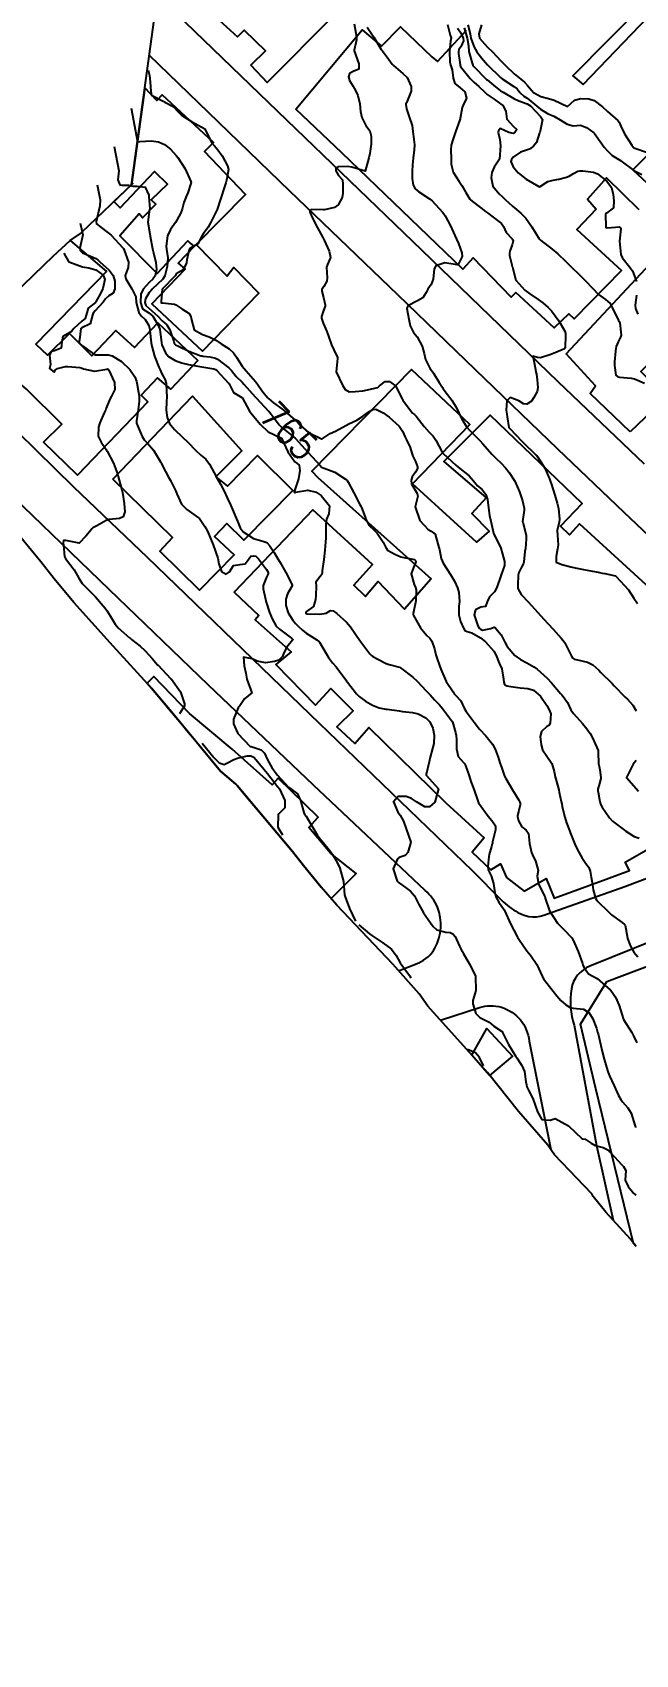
# Model space of a CAD drawing. Header units: metres. Extents: x 307586 to 320046, y 7427249 to 7434250.
# Drawn here: x 316696.3 to 316786.2, y 7432264.2 to 7432506.2 of the extents above; entities that cross this region are included whole.
import ezdxf
from ezdxf.enums import TextEntityAlignment as Align

# ---------------------------------------------------------------- set-up
doc = ezdxf.new("R2010")
doc.units = ezdxf.units.M
doc.header["$MEASUREMENT"] = 0
for name, color, linetype in [('Area', 45, 'Continuous'), ('Cotas', 45, 'Continuous'), ('Curvas de Nivel 1m', 11, 'Continuous'), ('Curvas de Nivel 5m', 15, 'Continuous'), ('Edificações', 30, 'Continuous'), ('Vias Primárias', 230, 'Continuous')]:
    doc.layers.add(name, color=color, linetype=linetype)
doc.styles.add('Style-STANDARD', font='STANDARD.shx')

msp = doc.modelspace()

# ---------------------------------------------------------------- linework, layer by layer
at = {"layer": 'Area'}
for points in [[(316693.51, 7432467.08, 773.74), (316699.48, 7432472.83, 772.68), (316701.96, 7432475.11, 774.28), (316703.48, 7432476.19, 767.22), (316703.68, 7432476.38, 767.18), (316711.27, 7432483.6, 765.99), (316711.08, 7432483.44, 768.9), (316718.21, 7432535.21, 767.11)], [(316786.31, 7432325.07, 774.42), (316785.47, 7432326.14, 774.18), (316781.83, 7432330.21, 772.43), (316779.94, 7432332.52, 767.21), (316779.71, 7432332.92, 769.69), (316774.15, 7432338.73, 767.01), (316773.14, 7432340.16, 767), (316768.77, 7432345.2, 766.71), (316764.16, 7432351.01, 768.13), (316755.28, 7432360.92, 773.75), (316753.99, 7432362.77, 767.57), (316750.03, 7432367.18, 767.58), (316741.73, 7432375.97, 767.4), (316739.38, 7432378.66, 773.11), (316736.73, 7432381.91, 774.06), (316735.11, 7432383.99, 773.01), (316726.86, 7432393.83, 772.38), (316726.66, 7432394.03, 772.43), (316724.38, 7432395.98, 768.52), (316716.8, 7432405.13, 769.37), (316714.07, 7432408.36, 768.34), (316708.34, 7432414.6, 779.42), (316702.49, 7432421.13, 768.83), (316699.58, 7432424.64, 768.97), (316697.56, 7432427.17, 768.94), (316693.67, 7432431.97, 769.25)]]:
    msp.add_polyline3d(points, dxfattribs=at)
at = {"layer": 'Curvas de Nivel 1m', "flags": 128}
for points, elevation in [([(316744.28, 7432507.44), (316744.63, 7432505.5), (316744.62, 7432505.07), (316744.28, 7432503.5), (316744.28, 7432503.39), (316744.99, 7432501.49), (316744.97, 7432500.66), (316744.14, 7432500.34), (316743.59, 7432500.05), (316743.47, 7432499.51), (316743.59, 7432498.98), (316744.11, 7432498.17), (316744.5, 7432497.5), (316744.84, 7432496.74), (316745.12, 7432495.49), (316745.21, 7432494.34), (316745.43, 7432493.49), (316746.04, 7432492.27), (316746.38, 7432491.81), (316746.62, 7432491.47), (316746.81, 7432490.68), (316746.8, 7432489.47), (316746.63, 7432488.11), (316746.49, 7432487.47), (316745.95, 7432485.48), (316743.96, 7432486.06), (316743.31, 7432486.17), (316741.96, 7432486.12), (316741.58, 7432485.92), (316741.55, 7432485.53), (316741.95, 7432484.84), (316742.56, 7432484.15), (316742.62, 7432483.52), (316742.58, 7432482.19), (316742.48, 7432481.52), (316741.9, 7432480.44), (316741.37, 7432480.06), (316739.89, 7432479.71), (316739.73, 7432479.71), (316737.89, 7432479.77), (316737.66, 7432479.57), (316737.66, 7432479.35), (316737.88, 7432478.89), (316738.51, 7432477.56), (316739.38, 7432476.01), (316739.64, 7432475.55), (316739.83, 7432475.17), (316740.56, 7432473.54), (316740.78, 7432472.57), (316740.33, 7432471.54), (316740.19, 7432471.14), (316740.28, 7432469.54), (316740.23, 7432469.07), (316739.75, 7432468.25), (316739.49, 7432467.81), (316739.49, 7432467.55), (316739.73, 7432466.64), (316739.99, 7432465.55), (316739.95, 7432465.31), (316739.7, 7432464.67), (316739.44, 7432463.8), (316739.44, 7432463.55), (316739.69, 7432462.8), (316740.24, 7432461.54), (316740.52, 7432460.69), (316740.91, 7432459.54), (316741.63, 7432458.07), (316741.81, 7432457.71), (316741.83, 7432457.53), (316741.6, 7432455.53), (316742.55, 7432453.52), (316742.96, 7432452.9), (316743.56, 7432452.55), (316744.46, 7432452.6), (316745.57, 7432452.69), (316747.15, 7432453.04), (316747.57, 7432453.15), (316747.8, 7432453.22), (316748.08, 7432453.44), (316748.91, 7432454.11), (316749.58, 7432454.11), (316750.44, 7432453.42), (316751.44, 7432451.52), (316751.49, 7432451.41), (316751.55, 7432451.31), (316753.01, 7432449.39), (316753.28, 7432449.15), (316753.52, 7432448.93), (316754.75, 7432447.37), (316755.49, 7432446.53), (316756.07, 7432445.93), (316756.45, 7432445.35), (316757.45, 7432443.46), (316757.55, 7432443.33), (316759.44, 7432441.59), (316759.77, 7432441.31), (316761.41, 7432440.03), (316762.09, 7432439.28), (316762.68, 7432438.55), (316763.39, 7432437.97), (316763.93, 7432437.25), (316764.15, 7432436.47), (316764.33, 7432435.25), (316764.48, 7432434.11), (316764.64, 7432433.25), (316765.08, 7432431.48), (316765.17, 7432431.24), (316765.31, 7432430.99), (316766.14, 7432429.23), (316766.4, 7432428.35), (316766.72, 7432427.22), (316766.71, 7432426.67), (316766.21, 7432425.23), (316765.95, 7432424.51), (316765.52, 7432423.24), (316765.21, 7432422.73), (316764.46, 7432421.99), (316764.12, 7432421.25), (316763.88, 7432420.55), (316763.18, 7432420.43), (316762.39, 7432420.05), (316762.19, 7432419.27), (316762.74, 7432417.67), (316762.99, 7432417.26), (316763.14, 7432417.13), (316763.42, 7432416.98), (316764.66, 7432417.24), (316764.99, 7432417.39), (316765.14, 7432417.45), (316765.29, 7432417.39), (316765.43, 7432417.24), (316766.18, 7432416.28), (316766.76, 7432415.22), (316767.11, 7432414.56), (316768.26, 7432413.2), (316769.09, 7432412.64), (316770.05, 7432412.14), (316771.08, 7432411.52), (316771.57, 7432411.16), (316773.05, 7432409.85), (316773.7, 7432409.13), (316775.03, 7432407.54), (316775.24, 7432407.33), (316775.46, 7432407.11), (316776.11, 7432406.2), (316776.6, 7432405.1), (316777, 7432404.57), (316778.34, 7432403.08), (316778.96, 7432402.26), (316779.48, 7432401.58), (316779.75, 7432401.06), (316780.47, 7432399.51), (316780.65, 7432399.04), (316780.68, 7432398.81), (316780.73, 7432397.04), (316780.74, 7432396.89), (316780.89, 7432396.15), (316781.05, 7432395.04), (316781.05, 7432394.87), (316780.87, 7432394.12), (316780.64, 7432393.26), (316780.63, 7432393.04), (316780.65, 7432392.84), (316780.84, 7432391.7), (316781.03, 7432391.04), (316781.28, 7432390.58), (316782.34, 7432389.02), (316782.81, 7432388.52), (316784.78, 7432387), (316786.03, 7432386.23), (316786.77, 7432385.98)], 763), ([(316746.21, 7432506.92), (316747.21, 7432505.47), (316748.18, 7432503.85), (316748.34, 7432503.62), (316748.48, 7432503.46), (316749.2, 7432502.48), (316749.97, 7432501.43), (316750.15, 7432501.22), (316751.53, 7432500.01), (316752.12, 7432499.49), (316752.19, 7432499.41), (316752.79, 7432498.08), (316752.8, 7432497.4), (316752.09, 7432495.66), (316752, 7432495.49), (316751.99, 7432495.41), (316752.07, 7432494.78), (316752.53, 7432493.4), (316752.92, 7432492.27), (316753.03, 7432491.39), (316753.21, 7432490.2), (316753.3, 7432489.39), (316753.24, 7432488.64), (316753.1, 7432487.39), (316753, 7432486.42), (316752.95, 7432485.4), (316752.96, 7432484.38), (316753.09, 7432483.39), (316753.38, 7432482.84), (316753.92, 7432482.4), (316755.52, 7432481.36), (316755.91, 7432481.04), (316757.46, 7432479.34), (316757.66, 7432479.12), (316757.88, 7432478.8), (316758.63, 7432477.32), (316759.28, 7432475.88), (316759.54, 7432475.31), (316759.83, 7432474.69), (316760.36, 7432473.3), (316760.37, 7432472.74), (316759.8, 7432471.54), (316759.63, 7432471.48), (316757.8, 7432471.78), (316756.48, 7432471.35), (316756.22, 7432470.92), (316756.05, 7432469.36), (316755.75, 7432468.57), (316755.28, 7432467.84), (316755.04, 7432467.37), (316754.55, 7432466.55), (316753.73, 7432466.14), (316752.29, 7432465.4), (316752.15, 7432464.97), (316752.44, 7432463.4), (316752.66, 7432462.38), (316753.15, 7432461.39), (316753.66, 7432460.75), (316754.45, 7432459.37), (316754.71, 7432458.29), (316754.9, 7432457.37), (316755.61, 7432456), (316755.9, 7432455.65), (316756.14, 7432455.35), (316756.97, 7432453.95), (316757.36, 7432453.33), (316757.44, 7432453.2), (316757.57, 7432453.02), (316758.85, 7432451.32), (316759.54, 7432450.15), (316759.94, 7432449.31), (316760.35, 7432448.46), (316761.08, 7432447.29), (316761.5, 7432446.83), (316762.26, 7432446.05), (316763.02, 7432445.27), (316763.48, 7432444.79), (316764.82, 7432443.25), (316765.45, 7432442.61), (316766.15, 7432441.94), (316766.84, 7432441.22), (316767.42, 7432440.51), (316768.26, 7432439.2), (316768.96, 7432437.62), (316769.11, 7432437.19), (316769.37, 7432436.3), (316769.63, 7432435.19), (316769.63, 7432434.92), (316769.4, 7432433.19), (316769.41, 7432433.11), (316769.91, 7432431.18), (316769.93, 7432430.55), (316769.81, 7432429.18), (316769.74, 7432428.72), (316769.59, 7432427.19), (316769.53, 7432426.92), (316769.26, 7432426.4), (316768.84, 7432425.6), (316768.76, 7432425.19), (316768.69, 7432423.72), (316768.67, 7432423.2), (316769.2, 7432422.31), (316770.26, 7432421.18), (316771.18, 7432420.19), (316772.12, 7432419.16), (316772.61, 7432418.6), (316773.15, 7432417.99), (316773.95, 7432417.13), (316775.13, 7432415.8), (316775.46, 7432415.45), (316775.7, 7432415.11), (316776.29, 7432413.92), (316776.68, 7432413.1), (316776.85, 7432412.85), (316777.09, 7432412.69), (316777.59, 7432412.58), (316779.08, 7432412.22), (316779.87, 7432411.85), (316780.74, 7432411.05), (316781.07, 7432410.68), (316782.73, 7432409.02), (316783.04, 7432408.71), (316784.71, 7432407), (316785.02, 7432406.7), (316785.81, 7432405.79), (316786.32, 7432404.98)], 762), ([(316758.21, 7432507.35), (316758.61, 7432505.74), (316758.73, 7432505.33), (316758.67, 7432504.86), (316758.52, 7432503.33), (316758.56, 7432501.74), (316758.65, 7432501.33), (316758.88, 7432500.59), (316759.06, 7432499.33), (316759.31, 7432498.52), (316760.11, 7432497.91), (316760.77, 7432497.3), (316761.02, 7432496.37), (316760.56, 7432495.31), (316760.41, 7432494.97), (316760.1, 7432493.31), (316760.09, 7432493.27), (316760.05, 7432493.13), (316759.42, 7432491.32), (316759.03, 7432490.31), (316758.74, 7432489.32), (316758.68, 7432488.64), (316758.74, 7432487.32), (316758.77, 7432486.53), (316759.03, 7432485.32), (316759.94, 7432483.93), (316760.36, 7432483.31), (316760.96, 7432482.27), (316761.54, 7432481.29), (316761.91, 7432480.92), (316763.18, 7432479.98), (316763.89, 7432479.47), (316764.17, 7432479.26), (316765.87, 7432477.98), (316766.27, 7432477.64), (316766.57, 7432477.23), (316766.96, 7432476.33), (316767.84, 7432475.36), (316767.95, 7432475.21), (316767.99, 7432475.06), (316767.83, 7432474.49), (316767.48, 7432473.55), (316767.43, 7432473.22), (316767.45, 7432472.86), (316767.8, 7432471.49), (316767.86, 7432471.21), (316767.88, 7432471.12), (316768.4, 7432469.2), (316769.75, 7432467.72), (316770.5, 7432467.18), (316771.73, 7432466.34), (316772.41, 7432465.84), (316773.23, 7432465.15), (316773.72, 7432464.64), (316774.81, 7432463.13), (316775.68, 7432461.61), (316775.82, 7432461.26), (316775.81, 7432461.12), (316775.8, 7432460.99), (316775.74, 7432459.12), (316775.64, 7432458.98), (316774.33, 7432458.44), (316773.63, 7432458.14), (316772.09, 7432457.62), (316771.63, 7432457.65), (316770.94, 7432457.87), (316771.05, 7432457.18), (316771.44, 7432455.34), (316771.46, 7432455.17), (316771.59, 7432454.35), (316771.67, 7432453.17), (316771.57, 7432452.58), (316771.05, 7432451.68), (316770.71, 7432451.18), (316770.03, 7432450.7), (316769.55, 7432450.78), (316768.83, 7432451.2), (316767.56, 7432451.68), (316767.03, 7432451.22), (316766.94, 7432449.82), (316767.03, 7432449.22), (316767.11, 7432448.8), (316767.37, 7432447.21), (316767.43, 7432447.14), (316767.5, 7432447.08), (316769.29, 7432445.19), (316769.48, 7432445.01), (316771.37, 7432443.17), (316771.45, 7432443.08), (316772.23, 7432441.95), (316772.69, 7432441.15), (316773.41, 7432439.55), (316773.58, 7432439.14), (316773.67, 7432438.87), (316774.22, 7432437.13), (316774.57, 7432435.93), (316774.75, 7432435.13), (316774.91, 7432433.56), (316774.86, 7432433.12), (316774.57, 7432431.87), (316774.59, 7432431.13), (316774.68, 7432429.74), (316774.62, 7432429.13), (316774.39, 7432428.01), (316774.4, 7432427.13), (316775.26, 7432426.77), (316776.59, 7432426.43), (316777.25, 7432426.28), (316778.25, 7432426.08), (316779.25, 7432425.89), (316780.68, 7432425.63), (316781.25, 7432425.52), (316781.65, 7432425.44), (316783.24, 7432425.09), (316783.34, 7432425.02), (316785.21, 7432423), (316785.98, 7432421.77), (316786.54, 7432420.98)], 761), ([(316761.24, 7432507.3), (316761.56, 7432505.95), (316761.69, 7432505.3), (316762.18, 7432503.97), (316762.56, 7432503.28), (316763.25, 7432502.36), (316764.15, 7432501.33), (316764.22, 7432501.26), (316766.13, 7432499.43), (316766.36, 7432499.24), (316768.11, 7432498.1), (316768.61, 7432497.72), (316769, 7432497.21), (316769.57, 7432496.67), (316770.09, 7432496.34), (316771.51, 7432495.18), (316772.08, 7432494.7), (316773.13, 7432494.09), (316774.06, 7432493.69), (316775.01, 7432493.13), (316776.05, 7432492.47), (316776.94, 7432492.21), (316778.05, 7432492.32), (316778.92, 7432491.96), (316780.03, 7432491.16), (316780.12, 7432491.07), (316780.38, 7432490.72), (316781.58, 7432489.05), (316782, 7432488.54), (316782.77, 7432487.82), (316783.98, 7432487.05), (316784.02, 7432487.02), (316785.97, 7432485.56), (316787.17, 7432484.99)], 758), ([(316763.26, 7432507.27), (316762.87, 7432505.94), (316762.97, 7432505.28), (316764.18, 7432503.98), (316764.91, 7432503.25), (316766.16, 7432501.94), (316766.86, 7432501.23), (316768.13, 7432500), (316769.13, 7432499.2), (316769.67, 7432498.74), (316770.11, 7432498.22), (316771.04, 7432497.18), (316772.1, 7432496.61), (316773.26, 7432496.32), (316774.09, 7432496.06), (316776.08, 7432495.12), (316777.13, 7432496.07), (316778.09, 7432496.28), (316779.28, 7432496.27), (316780.09, 7432496.01), (316781.29, 7432495.06), (316782.07, 7432494.37), (316783.59, 7432493.03), (316783.79, 7432492.77), (316784.04, 7432492.18), (316784.58, 7432491.01), (316785.67, 7432489.34), (316785.93, 7432489), (316786, 7432488.94), (316786.11, 7432488.89), (316788, 7432488.25)], 757), ([(316760.69, 7432506.84), (316761.12, 7432505.3), (316761.35, 7432504.14), (316761.4, 7432503.3), (316761.87, 7432501.58), (316761.99, 7432501.29), (316762.15, 7432501.07), (316763.91, 7432499.26), (316764.02, 7432499.16), (316764.12, 7432499.08), (316765.06, 7432498.3), (316766.11, 7432497.47), (316766.49, 7432497.24), (316768.09, 7432496.31), (316768.83, 7432495.95), (316770.09, 7432495.5), (316770.56, 7432495.19), (316772.06, 7432493.63), (316772.37, 7432493.17), (316772.04, 7432491.44), (316771.96, 7432491.25), (316771.93, 7432491.17), (316771.45, 7432489.74), (316771.01, 7432489.18), (316770.45, 7432488.74), (316770, 7432488.59), (316769.1, 7432488.31), (316767.99, 7432487.55), (316767.74, 7432487.21), (316767.67, 7432486.91), (316767.97, 7432486.1), (316768.75, 7432485.2), (316769.95, 7432484.27), (316771.8, 7432483.17), (316771.93, 7432483.14), (316772.04, 7432483.17), (316773.17, 7432483.93), (316773.95, 7432484.11), (316774.81, 7432484.27), (316775.96, 7432484.59), (316776.34, 7432484.73), (316776.98, 7432485.11), (316777.61, 7432485.46), (316777.97, 7432485.52), (316778.38, 7432485.51), (316779.97, 7432485.33), (316780.57, 7432485.06), (316781.95, 7432483.97), (316782.66, 7432483.04), (316782.89, 7432482), (316783, 7432481.03), (316782.96, 7432479.97), (316781.89, 7432479.22), (316781.79, 7432479.14), (316781.76, 7432479.05), (316781.79, 7432477.13), (316781.8, 7432477.05), (316781.86, 7432477), (316782.64, 7432477.04), (316783.86, 7432477.16), (316783.99, 7432477.02), (316784.02, 7432476.86), (316783.84, 7432475.02), (316784.06, 7432473.02), (316784.25, 7432472.57), (316785.5, 7432471), (316785.79, 7432470.58), (316786.38, 7432468.99)], 759), ([(316713.57, 7432500.55), (316713.77, 7432499.72), (316713.9, 7432498.8), (316713.97, 7432497.35), (316714.09, 7432496.82), (316715.9, 7432495.84), (316716.07, 7432495.77), (316717.33, 7432495.09), (316718.06, 7432494.32), (316718.54, 7432493.81), (316720.04, 7432492.86), (316722.03, 7432491.77), (316723.02, 7432489.75), (316723.47, 7432489.22), (316723.99, 7432488.65), (316724.61, 7432487.73), (316725.42, 7432486.27), (316725.55, 7432485.72), (316725.33, 7432484.33), (316725.14, 7432483.73), (316724.84, 7432482.81), (316724.49, 7432481.73), (316724.35, 7432481.29), (316723.88, 7432479.74), (316722.89, 7432477.75), (316722.52, 7432477.09), (316721.84, 7432476.18), (316721.67, 7432475.93), (316721.59, 7432475.77), (316720.96, 7432474.64), (316719.81, 7432473.93), (316719.73, 7432473.88), (316719.68, 7432473.79), (316719.35, 7432472.24), (316719.27, 7432471.8), (316718.81, 7432470.76), (316717.77, 7432470.17), (316717.65, 7432469.92), (316717.58, 7432469.81), (316715.74, 7432467.9), (316715.71, 7432467.87), (316715.69, 7432467.84), (316715.54, 7432466.02), (316715.51, 7432465.84), (316715.71, 7432465.8), (316717.5, 7432465.61), (316717.71, 7432465.54), (316718.58, 7432464.93), (316719.7, 7432464.25), (316719.96, 7432463.79), (316719.97, 7432463.5), (316720.44, 7432461.78), (316721.66, 7432461.12), (316722.66, 7432460.76), (316723.65, 7432460.27), (316724.45, 7432459.73), (316725.64, 7432458.98), (316726.31, 7432458.39), (316726.74, 7432457.7), (316727.6, 7432456.4), (316728.2, 7432455.68), (316729.58, 7432454.08), (316729.88, 7432453.67), (316730.6, 7432452.62), (316731.4, 7432451.65), (316731.55, 7432451.5), (316732.26, 7432450.93), (316733.53, 7432450.02), (316734.02, 7432449.62), (316735.51, 7432448.33), (316735.89, 7432447.97), (316736.23, 7432447.59), (316737.49, 7432446.5), (316739.4, 7432445.55), (316739.47, 7432445.53), (316739.49, 7432445.53), (316739.53, 7432445.55), (316740.69, 7432446.34), (316741.49, 7432446.7), (316743.06, 7432447.51), (316743.51, 7432447.76), (316744.67, 7432448.33), (316745.52, 7432448.88), (316746.31, 7432449.47), (316747.07, 7432449.92), (316747.53, 7432449.95), (316748.59, 7432449.44), (316749.52, 7432448.75), (316750.99, 7432447.42), (316751.5, 7432446.67), (316751.89, 7432445.81), (316752.09, 7432445.4), (316752.63, 7432444.23), (316752.89, 7432443.39), (316753.02, 7432442.96), (316753.44, 7432442.14), (316753.74, 7432441.38), (316753.72, 7432441.09), (316753.42, 7432440.59), (316752.94, 7432439.86), (316752.8, 7432439.39), (316752.83, 7432438.83), (316753.39, 7432437.9), (316753.68, 7432437.38), (316753.77, 7432436.99), (316753.36, 7432435.38), (316754.07, 7432433.37), (316755.32, 7432432.03), (316755.75, 7432431.78), (316756.36, 7432431.34), (316756.75, 7432429.88), (316756.92, 7432429.34), (316757, 7432429.05), (316757.27, 7432427.67), (316757.39, 7432427.33), (316757.58, 7432427.01), (316758.64, 7432425.32), (316759.23, 7432424.32), (316759.7, 7432423.31), (316759.9, 7432422.61), (316760.01, 7432421.3), (316759.89, 7432420.59), (316759.88, 7432419.3), (316760.14, 7432418.29), (316760.57, 7432417.29), (316760.8, 7432416.95), (316761.14, 7432416.82), (316761.81, 7432416.6), (316763.13, 7432415.85), (316763.87, 7432415.25), (316765.1, 7432413.85), (316765.46, 7432413.23), (316765.93, 7432412.08), (316766.28, 7432411.22), (316766.56, 7432409.71), (316766.59, 7432409.22), (316766.72, 7432408.89), (316767.04, 7432408.71), (316767.64, 7432408.6), (316769.04, 7432408.41), (316770.17, 7432408.31), (316771.03, 7432408.05), (316772.05, 7432407.15), (316773.01, 7432405.74), (316773.36, 7432405.14), (316773.6, 7432404.53), (316773.49, 7432403.13), (316773.31, 7432402.8), (316772.97, 7432402.56), (316772.22, 7432401.89), (316772.02, 7432401.15), (316772.17, 7432399.91), (316772.39, 7432399.15), (316772.91, 7432398.34), (316773.75, 7432397.13), (316774.1, 7432395.92), (316774.27, 7432395.13), (316774.78, 7432393.2), (316774.79, 7432393.12), (316774.85, 7432392.85), (316775.17, 7432391.45), (316775.23, 7432391.11), (316775.31, 7432390.63), (316775.68, 7432389.11), (316775.95, 7432388.26), (316776.39, 7432387.1), (316776.5, 7432386.81), (316776.77, 7432386.09), (316777.18, 7432385.09), (316777.58, 7432384.25), (316778.21, 7432383.08), (316778.73, 7432382.37), (316779.27, 7432381.62), (316779.45, 7432381.06), (316779.61, 7432380.14), (316779.8, 7432379.05), (316779.91, 7432378.29), (316780.26, 7432377.05), (316780.41, 7432376.79), (316780.66, 7432376.5), (316782.16, 7432375.02), (316782.64, 7432374.56), (316784.25, 7432373.38), (316784.61, 7432373.11), (316784.67, 7432373), (316784.97, 7432371.37), (316785.05, 7432370.99), (316785.47, 7432369.87), (316785.99, 7432368.98), (316786.56, 7432368.27)], 764), ([(316708.51, 7432489.13), (316709.2, 7432485.52), (316709.16, 7432485.06), (316709.05, 7432484.15), (316709.34, 7432483.44), (316709.67, 7432483.39), (316710.43, 7432483.4), (316710.66, 7432483.37), (316711.27, 7432483.24), (316711.93, 7432483.24), (316713.14, 7432483.09), (316713.68, 7432481.86), (316713.69, 7432481.64), (316713.82, 7432479.86), (316713.8, 7432479.78), (316713.55, 7432477.86), (316713.84, 7432476.11), (316713.89, 7432475.86), (316713.9, 7432475.79), (316714.24, 7432473.86), (316714.39, 7432473.27), (316714.74, 7432471.85), (316714.81, 7432470.82), (316714.64, 7432469.85), (316714.28, 7432469.33), (316713.75, 7432468.85), (316712.83, 7432467.87), (316712.5, 7432467.11), (316712.45, 7432465.88), (316712.76, 7432464.93), (316713.7, 7432464.31), (316714.26, 7432463.85), (316715.12, 7432462.4), (316715.31, 7432461.84), (316715.55, 7432459.93), (316715.57, 7432459.84), (316715.64, 7432459.58), (316716.15, 7432458.35), (316716.59, 7432457.83), (316717.61, 7432457.2), (316718.55, 7432456.86), (316719.61, 7432456.64), (316720.98, 7432456.4), (316721.6, 7432456.29), (316723.38, 7432455.96), (316723.6, 7432455.89), (316723.81, 7432455.74), (316725.57, 7432453.86), (316725.64, 7432453.78), (316725.68, 7432453.72), (316726.31, 7432452.46), (316727.55, 7432451.71), (316727.57, 7432451.69), (316727.65, 7432451.59), (316728.7, 7432449.68), (316729.51, 7432448.61), (316730.32, 7432447.66), (316731.49, 7432446.59), (316733.47, 7432445.62), (316734.38, 7432443.61), (316735.44, 7432442.12), (316735.73, 7432441.89), (316736.1, 7432441.59), (316736.18, 7432440.83), (316735.97, 7432439.59), (316735.38, 7432437.77), (316735.33, 7432437.66), (316735.33, 7432437.6), (316735.38, 7432437.52), (316735.44, 7432437.54), (316735.55, 7432437.6), (316737.39, 7432437.87), (316738.65, 7432437.56), (316739.38, 7432437.09), (316740.63, 7432435.54), (316740.51, 7432434.37), (316740.15, 7432433.54), (316740.06, 7432432.81), (316740.08, 7432431.54), (316740.05, 7432430.79), (316739.95, 7432429.54), (316739.9, 7432428.92), (316739.77, 7432427.54), (316739.54, 7432425.84), (316739.52, 7432425.55), (316739.49, 7432425.3), (316739.23, 7432424.99), (316738.59, 7432424.18), (316738.63, 7432423.56), (316738.58, 7432422.17), (316738.51, 7432421.56), (316738.22, 7432420.51), (316737.17, 7432419.77), (316737.07, 7432419.67), (316737.07, 7432419.57), (316737.1, 7432419.51), (316737.16, 7432419.47), (316737.28, 7432419.45), (316739.16, 7432419.37), (316740.1, 7432419.54), (316740.74, 7432419.95), (316741.17, 7432419.9), (316741.69, 7432419.51), (316743.15, 7432418.18), (316743.74, 7432417.49), (316745.12, 7432415.48), (316746.62, 7432413.46), (316746.87, 7432413.23), (316747.09, 7432413.09), (316747.84, 7432412.69), (316749.08, 7432412.03), (316749.52, 7432411.86), (316751.07, 7432411.47), (316751.2, 7432411.4), (316753.05, 7432409.97), (316753.69, 7432409.37), (316755.03, 7432407.96), (316755.32, 7432407.65), (316755.6, 7432407.35), (316756.29, 7432406.61), (316757.01, 7432405.85), (316757.46, 7432405.33), (316758.97, 7432403.31), (316759.41, 7432401.76), (316759.52, 7432401.3), (316759.57, 7432400.68), (316759.56, 7432399.3), (316759.77, 7432398.15), (316760.59, 7432397.28), (316760.75, 7432397.13), (316760.9, 7432396.82), (316761.42, 7432395.27), (316761.7, 7432394.44), (316762.12, 7432393.27), (316762.83, 7432391.26), (316764.26, 7432389.25), (316764.8, 7432388.61), (316765.35, 7432387.79), (316765.38, 7432387.23), (316764.93, 7432385.41), (316764.89, 7432385.24), (316764.87, 7432385.13), (316764.76, 7432384.73), (316764.43, 7432383.55), (316764.37, 7432383.24), (316764.22, 7432381.75), (316764.28, 7432381.24), (316764.7, 7432380.37), (316765.08, 7432379.23), (316765.26, 7432377.82), (316765.42, 7432377.23), (316765.85, 7432376.42), (316766.64, 7432375.28), (316766.69, 7432375.21), (316766.74, 7432375.11), (316767.61, 7432373.2), (316768.59, 7432371.3), (316768.63, 7432371.23), (316768.66, 7432371.19), (316768.86, 7432370.91), (316770.04, 7432369.17), (316770.26, 7432368.87), (316770.56, 7432368.52), (316771.51, 7432367.15), (316772.37, 7432365.29), (316772.45, 7432365.14), (316772.52, 7432365.01), (316773.94, 7432363.13), (316774.49, 7432362.44), (316775.1, 7432361.74), (316775.84, 7432361.1), (316776.47, 7432360.73), (316776.93, 7432360.62), (316778.47, 7432360.47), (316779.3, 7432359.9), (316779.86, 7432359.05), (316780.43, 7432357.62), (316780.59, 7432357.04), (316780.65, 7432356.81), (316781.07, 7432355.03), (316781.28, 7432354.14), (316781.56, 7432353.03), (316782.04, 7432351.34), (316782.15, 7432351.02), (316782.35, 7432350.52), (316783.03, 7432349.01), (316783.71, 7432347.6), (316784.05, 7432347), (316784.3, 7432346.67), (316785.07, 7432345.77), (316785.56, 7432344.98), (316786.19, 7432343.04), (316786.21, 7432342.97), (316786.21, 7432342.93), (316786.25, 7432342.82)], 766), ([(316705.98, 7432483.43), (316706.42, 7432481.18), (316706.36, 7432480.27), (316705.81, 7432477.9), (316705.86, 7432477.61), (316707.21, 7432476.58), (316707.84, 7432476.13), (316708.05, 7432475.93), (316709.81, 7432474.01), (316709.9, 7432473.91), (316710.02, 7432473.7), (316710.67, 7432471.9), (316710.58, 7432471.1), (316710.16, 7432469.91), (316710.25, 7432469.41), (316711.16, 7432467.9), (316711.73, 7432466.73), (316711.81, 7432465.89), (316712.19, 7432464.38), (316712.55, 7432463.88), (316713.14, 7432463.32), (316713.68, 7432462.44), (316713.81, 7432461.86), (316713.83, 7432461.7), (316714.04, 7432459.86), (316714.11, 7432459.38), (316714.53, 7432457.85), (316715.19, 7432456.25), (316715.36, 7432455.84), (316715.59, 7432455.32), (316716.11, 7432454.36), (316716.24, 7432453.83), (316716.33, 7432452.6), (316716.34, 7432451.83), (316716.3, 7432451.07), (316716.27, 7432449.83), (316716.41, 7432448.72), (316716.76, 7432447.82), (316717.49, 7432446.95), (316718.7, 7432445.8), (316719.47, 7432445.05), (316720.71, 7432443.78), (316721.45, 7432443.11), (316722.19, 7432442.5), (316722.74, 7432441.75), (316723.41, 7432440.49), (316723.84, 7432439.74), (316724.34, 7432438.79), (316724.89, 7432437.72), (316725.37, 7432436.76), (316725.86, 7432435.71), (316726.31, 7432434.67), (316726.71, 7432433.7), (316726.89, 7432433.26), (316727.32, 7432432.28), (316727.76, 7432431.69), (316729.3, 7432430.65), (316730.65, 7432430.29), (316731.29, 7432430.08), (316731.68, 7432429.64), (316732.34, 7432428.56), (316732.92, 7432427.62), (316733.25, 7432427.07), (316734.11, 7432425.61), (316735.06, 7432423.75), (316735.07, 7432423.6), (316734.37, 7432422.44), (316734.09, 7432421.61), (316734.1, 7432420.69), (316734.47, 7432419.61), (316735.15, 7432418.49), (316735.54, 7432417.99), (316735.92, 7432417.59), (316736.57, 7432417.01), (316737.13, 7432416.57), (316738.74, 7432415.55), (316739.12, 7432415.21), (316740.13, 7432413.53), (316740.47, 7432412.91), (316741.08, 7432412.14), (316741.59, 7432411.51), (316743.04, 7432409.57), (316743.1, 7432409.5), (316743.3, 7432409.23), (316744.66, 7432407.48), (316745.02, 7432407.12), (316745.98, 7432406.43), (316747.01, 7432405.81), (316748.03, 7432405.44), (316749, 7432405.24), (316749.22, 7432405.2), (316751, 7432404.95), (316751.51, 7432404.88), (316752.99, 7432404.71), (316753.84, 7432404.52), (316754.98, 7432403.94), (316755.55, 7432403.35), (316756, 7432402.38), (316756.23, 7432401.34), (316756.17, 7432400.1), (316755.95, 7432399.34), (316755.6, 7432398.04), (316755.47, 7432397.35), (316755, 7432395.48), (316755.03, 7432395.36), (316756.85, 7432393.33), (316756.31, 7432391.34), (316755.54, 7432390.63), (316754.82, 7432390.63), (316753.56, 7432391.37), (316752.84, 7432391.87), (316752.05, 7432392.18), (316750.84, 7432392.17), (316750.13, 7432391.41), (316750.81, 7432389.86), (316751.16, 7432389.4), (316751.66, 7432388.52), (316752.05, 7432387.39), (316752.76, 7432385.38), (316752.29, 7432383.84), (316751.88, 7432383.39), (316751.01, 7432383.11), (316750.73, 7432382.91), (316750.11, 7432381.41), (316750.69, 7432379.57), (316750.85, 7432379.4), (316752.67, 7432378.07), (316753.27, 7432377.37), (316753.95, 7432376.07), (316754.32, 7432375.36), (316754.64, 7432374.84), (316755.68, 7432373.34), (316756.06, 7432372.79), (316756.6, 7432372.28), (316757.95, 7432371.97), (316758.6, 7432371.9), (316759.01, 7432371.72), (316759.37, 7432371.3), (316759.97, 7432369.89), (316760.28, 7432369.28), (316760.39, 7432369.11), (316760.56, 7432368.8), (316761.43, 7432367.27), (316762.36, 7432365.43), (316762.39, 7432365.26), (316762.42, 7432363.33), (316762.41, 7432363.26), (316761.98, 7432361.76), (316761.99, 7432361.26), (316762.45, 7432359.83), (316763, 7432359.25), (316764.44, 7432358.51), (316765.13, 7432357.93), (316766.24, 7432357.21), (316766.35, 7432357.14), (316766.42, 7432357), (316767.32, 7432355.2), (316768.38, 7432353.43), (316768.54, 7432353.19), (316769.27, 7432352.09), (316769.66, 7432351.17), (316769.88, 7432349.62), (316769.97, 7432349.17), (316770.05, 7432348.9), (316770.31, 7432348.31), (316770.91, 7432347.15), (316771.29, 7432346.15), (316771.61, 7432345.15), (316772.27, 7432344.01), (316773.49, 7432343.9), (316774.27, 7432344.14), (316776.25, 7432343.09), (316778.23, 7432341.19), (316778.31, 7432341.15), (316778.75, 7432341.06), (316779.64, 7432340.46), (316780.22, 7432340.14), (316781.42, 7432339.83), (316782.22, 7432339.42), (316782.39, 7432339.2), (316782.53, 7432339.02), (316784.19, 7432337.27), (316784.43, 7432336.99), (316784.77, 7432336.39), (316784.7, 7432334.98), (316785.12, 7432334.01), (316786, 7432332.97), (316786.13, 7432332.88), (316786.31, 7432332.79)], 767), ([(316703.45, 7432477.72), (316703.63, 7432476.84), (316703.83, 7432475.98), (316703.38, 7432473.99), (316703.45, 7432473.63), (316703.81, 7432473.3), (316704.99, 7432472.77), (316705.8, 7432472.43), (316706.07, 7432472.23), (316706.36, 7432471.95), (316707.77, 7432470.69), (316708.38, 7432469.92), (316708.6, 7432469.07), (316708.59, 7432467.92), (316708.37, 7432467.28), (316707.73, 7432466.86), (316707.22, 7432466.43), (316706.86, 7432465.94), (316705.7, 7432464.62), (316705.39, 7432464.27), (316705.3, 7432463.96), (316704.94, 7432462.71), (316703.67, 7432462.1), (316703.56, 7432461.98), (316703.34, 7432460.29), (316703.26, 7432459.99), (316703.38, 7432459.73), (316703.64, 7432459.53), (316705.21, 7432458.38), (316705.62, 7432458.09), (316705.73, 7432458.07), (316707.62, 7432458.08), (316708.21, 7432457.92), (316709.61, 7432457.08), (316710.85, 7432455.9), (316711.58, 7432454.78), (316711.85, 7432454.16), (316711.9, 7432453.89), (316712.13, 7432452.45), (316712.23, 7432451.88), (316712.26, 7432451.16), (316712.07, 7432449.88), (316711.82, 7432448.2), (316711.84, 7432447.88), (316712.08, 7432447.3), (316712.67, 7432445.87), (316712.98, 7432445.38), (316713.46, 7432444.89), (316714.39, 7432443.85), (316715.44, 7432442.12), (316715.53, 7432441.93), (316715.58, 7432441.84), (316715.73, 7432441.53), (316716.62, 7432439.82), (316716.89, 7432439.31), (316717.39, 7432438.35), (316717.66, 7432437.81), (316717.84, 7432437.34), (316718.55, 7432435.8), (316719.35, 7432435.02), (316721.06, 7432433.77), (316721.21, 7432433.65), (316721.33, 7432433.52), (316722.05, 7432432.48), (316722.43, 7432431.75), (316723.28, 7432429.74), (316723.95, 7432427.73), (316724.1, 7432426.88), (316724.52, 7432425.73), (316725.23, 7432425.35), (316725.7, 7432425.71), (316726.3, 7432426.66), (316727.25, 7432426.79), (316728.03, 7432426.9), (316728.65, 7432427.68), (316728.91, 7432428.03), (316729.27, 7432428.11), (316729.62, 7432428.02), (316730.02, 7432427.66), (316731.24, 7432426.03), (316731.45, 7432425.64), (316731.47, 7432425.4), (316731.23, 7432424.89), (316730.74, 7432423.65), (316730.73, 7432423.17), (316731.06, 7432421.64), (316731.19, 7432421.18), (316731.69, 7432419.63), (316732.07, 7432418.71), (316732.67, 7432417.62), (316733.14, 7432417.16), (316734.93, 7432415.8), (316735.12, 7432415.65), (316735.15, 7432415.63), (316735.17, 7432415.6), (316735.17, 7432415.55), (316735.12, 7432415.5), (316734.24, 7432414.47), (316733.81, 7432413.61), (316733.63, 7432413.08), (316733.08, 7432412.51), (316732.4, 7432412.31), (316731.08, 7432412.14), (316729.81, 7432412.38), (316729.08, 7432412.72), (316727.81, 7432412.96), (316727.87, 7432411.68), (316728.15, 7432410.59), (316728.31, 7432409.68), (316729.02, 7432407.67), (316727.93, 7432406.76), (316727.25, 7432405.69), (316727.11, 7432405.57), (316726.99, 7432405.43), (316726.28, 7432403.7), (316726.32, 7432403.05), (316726.89, 7432401.69), (316726.95, 7432401.59), (316728.8, 7432399.67), (316728.92, 7432399.64), (316730.42, 7432399.15), (316730.91, 7432398.64), (316731.36, 7432397.64), (316732, 7432396.51), (316732.66, 7432395.62), (316732.87, 7432395.37), (316734.52, 7432393.6), (316734.85, 7432393.34), (316735.86, 7432392.6), (316736.3, 7432391.58), (316736.81, 7432389.79), (316736.9, 7432389.57), (316737.11, 7432389.25), (316738.13, 7432387.56), (316738.77, 7432386.49), (316739.16, 7432385.94), (316739.51, 7432385.54), (316740.74, 7432383.99), (316741.06, 7432383.52), (316741.61, 7432382.62), (316742.14, 7432381.51), (316742.68, 7432379.5), (316742.87, 7432377.5), (316742.94, 7432377.22), (316743.59, 7432375.49), (316744.49, 7432373.6)], 768), ([(316701, 7432473.21), (316701.71, 7432472.01), (316701.79, 7432471.94), (316701.92, 7432471.88), (316703.78, 7432471.18), (316704.72, 7432471.03), (316705.77, 7432470.76), (316706.86, 7432469.94), (316707.11, 7432469.29), (316706.83, 7432467.94), (316706.46, 7432467.22), (316705.78, 7432465.96), (316705.71, 7432465.88), (316704.66, 7432465.01), (316704.34, 7432463.97), (316704.18, 7432463.48), (316703.68, 7432463.09), (316702.49, 7432462), (316702.14, 7432461.53), (316701.66, 7432461.25), (316700.88, 7432460.79), (316700.73, 7432460.02), (316700.6, 7432459.06), (316699.63, 7432458.68), (316699.1, 7432458.56), (316698.89, 7432458.04), (316699, 7432456.64), (316698.88, 7432456.04), (316699.59, 7432455.48), (316699.79, 7432455.82), (316700.05, 7432456.03), (316701.28, 7432456.33), (316701.6, 7432456.34), (316703.4, 7432456.17), (316703.59, 7432456.12), (316703.93, 7432455.98), (316705.59, 7432455.63), (316707.44, 7432455.93), (316707.56, 7432455.97), (316707.59, 7432455.96), (316707.64, 7432455.93), (316707.73, 7432455.79), (316708.54, 7432453.92), (316708.6, 7432452.89), (316708.13, 7432451.92), (316707.93, 7432451.55), (316707.53, 7432450.59), (316707.34, 7432450.12), (316707.26, 7432449.93), (316707.01, 7432449.43), (316706.37, 7432447.95), (316706.18, 7432447.26), (316706.15, 7432445.95), (316706.55, 7432445.03), (316707.3, 7432443.93), (316707.37, 7432443.85), (316707.45, 7432443.71), (316708.41, 7432441.92), (316709.03, 7432440.3), (316709.11, 7432439.91), (316709.39, 7432438.81), (316709.67, 7432437.91), (316709.76, 7432437.52), (316710.02, 7432435.9), (316710.12, 7432434.67), (316709.83, 7432433.9), (316709.33, 7432433.66), (316707.76, 7432433.5), (316707.33, 7432433.37), (316705.91, 7432432.55), (316705.32, 7432432.27), (316705.17, 7432432.11), (316705.08, 7432431.96), (316704.27, 7432431), (316703.28, 7432429.98), (316701.29, 7432430.39), (316700.94, 7432430.35), (316700.93, 7432430.01), (316700.98, 7432429.7), (316701.13, 7432428), (316701.26, 7432427.69), (316702.53, 7432425.99), (316703.22, 7432424.76), (316703.74, 7432423.97), (316705.2, 7432422.53), (316705.48, 7432422.24), (316705.71, 7432421.95), (316707.17, 7432420.29), (316707.44, 7432419.93), (316707.92, 7432419.16), (316708.68, 7432417.91), (316709.13, 7432417.36), (316710.8, 7432415.88), (316710.97, 7432415.75), (316711.11, 7432415.63), (316712.38, 7432414.59), (316713.09, 7432413.95), (316713.18, 7432413.86), (316714.16, 7432412.78), (316714.99, 7432411.84), (316715.07, 7432411.76), (316716.9, 7432409.81), (316716.97, 7432409.74), (316717.04, 7432409.67), (316718.42, 7432407.8), (316719, 7432405.99), (316719.01, 7432405.79), (316718.99, 7432405.7), (316718.24, 7432404.53)], 769), ([(316786.36, 7432466.99), (316786.2, 7432465.46), (316786.22, 7432464.99), (316786.56, 7432464.14)], 759), ([(316721.63, 7432400.15), (316723.38, 7432398.02), (316724.14, 7432397.23), (316724.89, 7432396.97), (316725.41, 7432397.2), (316726.37, 7432397.7), (316726.9, 7432397.89), (316728.34, 7432398.25), (316728.91, 7432398.25), (316729.32, 7432398.08), (316729.69, 7432397.66), (316730.88, 7432396.2), (316731.35, 7432395.64), (316732.85, 7432393.68), (316732.9, 7432393.62), (316733.14, 7432393.32), (316733.94, 7432391.61), (316733.94, 7432390.48), (316733.05, 7432389.62), (316732.96, 7432389.46), (316732.93, 7432387.62), (316733.05, 7432387.35), (316733.62, 7432386.47)], 769), ([(316786.33, 7432397.56), (316785.88, 7432396.99), (316784.88, 7432395), (316786.7, 7432392.97)], 762), ([(316745.01, 7432373.07), (316746.6, 7432371.72), (316746.94, 7432371.45), (316748.58, 7432370.34), (316749.86, 7432369.41), (316750.55, 7432368.48), (316751.13, 7432367.39), (316752.52, 7432365.48), (316752.6, 7432365.38), (316752.74, 7432365.16)], 768), ([(316763.59, 7432352.02), (316762.98, 7432353.25), (316762.38, 7432353.96), (316761.19, 7432354.47)], 767)]:
    msp.add_lwpolyline(points, dxfattribs=dict(at, elevation=elevation))
at = {"layer": 'Curvas de Nivel 5m', "flags": 128}
for points, elevation in [([(316759.7, 7432506.8), (316760.21, 7432506.08), (316760.56, 7432505.31), (316760.6, 7432504.9), (316760.18, 7432504), (316759.9, 7432503.6), (316759.83, 7432503.32), (316759.85, 7432503), (316760.07, 7432501.31), (316760.15, 7432501.1), (316761.59, 7432499.3), (316762.12, 7432498.76), (316762.9, 7432498.07), (316763.77, 7432497.27), (316763.92, 7432497.08), (316764.1, 7432496.92), (316765.16, 7432496.18), (316766.09, 7432495.53), (316766.46, 7432495.24), (316766.88, 7432494.42), (316767.05, 7432493.23), (316768.04, 7432492.12), (316768.53, 7432491.7), (316768.23, 7432491.22), (316768.13, 7432491.12), (316768.03, 7432491.09), (316767.37, 7432491.23), (316766.04, 7432491.82), (316765.81, 7432491.47), (316765.78, 7432491.24), (316766.02, 7432490.19), (316766.12, 7432489.24), (316765.98, 7432487.24), (316765.14, 7432486.08), (316764.83, 7432485.25), (316764.72, 7432484.48), (316764.97, 7432483.25), (316765.92, 7432482.09), (316766.36, 7432481.67), (316766.79, 7432481.23), (316767.9, 7432480.22), (316769.14, 7432479.2), (316769.88, 7432478.45), (316770.76, 7432477.18), (316771.85, 7432475.39), (316771.95, 7432475.27), (316772.09, 7432475.17), (316773.82, 7432473.83), (316774.63, 7432473.13), (316775.8, 7432472.02), (316776.26, 7432471.58), (316776.74, 7432471.11), (316777.78, 7432470.09), (316778.82, 7432469.08), (316779.75, 7432468.07), (316780.7, 7432467.06), (316781.74, 7432466.31), (316782.43, 7432465.74), (316782.78, 7432465.03), (316783.7, 7432463.2), (316783.8, 7432463.02), (316783.88, 7432462.83), (316784.08, 7432461.02), (316784, 7432460.68), (316783.66, 7432459.99), (316783.35, 7432459.32), (316783.28, 7432459.03), (316783.25, 7432458.64), (316783.11, 7432457.03), (316783.09, 7432456.5), (316783.31, 7432455.02), (316783.6, 7432454.81), (316783.87, 7432454.75), (316785.6, 7432454.58), (316786.1, 7432454.49), (316787.59, 7432453.83)], 760), ([(316711.04, 7432494.84), (316711.97, 7432489.84), (316712, 7432489.83), (316712.34, 7432489.89), (316714.01, 7432490.01), (316715.11, 7432489.85), (316716, 7432489.46), (316716.9, 7432488.73), (316717.74, 7432487.81), (316717.98, 7432487.52), (316719.11, 7432485.8), (316719.93, 7432483.94), (316719.97, 7432483.79), (316719.97, 7432483.75), (316719.93, 7432483.62), (316719.47, 7432482.24), (316719.3, 7432481.8), (316718.91, 7432480.79), (316718.65, 7432479.8), (316718.46, 7432479.23), (316717.87, 7432478.14), (316717.67, 7432477.81), (316716.93, 7432476.74), (316716.44, 7432475.83), (316716.27, 7432474.29), (316716.3, 7432473.83), (316716.49, 7432472.52), (316716.48, 7432471.83), (316716.39, 7432471.23), (316716.07, 7432469.84), (316715.76, 7432469.36), (316714.98, 7432468.62), (316714.18, 7432467.86), (316713.97, 7432467.63), (316713.74, 7432467.39), (316713.16, 7432466.43), (316713.09, 7432465.87), (316713.25, 7432465.41), (316713.7, 7432465.02), (316715, 7432463.85), (316715.69, 7432463.14), (316716.38, 7432462.53), (316716.79, 7432461.82), (316717.4, 7432460.06), (316717.48, 7432459.81), (316717.53, 7432459.7), (316717.64, 7432459.58), (316718.1, 7432459.35), (316719.63, 7432458.61), (316721.45, 7432457.94), (316721.62, 7432457.9), (316721.74, 7432457.89), (316722.77, 7432457.75), (316723.62, 7432457.57), (316723.94, 7432457.41), (316725.6, 7432456.12), (316725.99, 7432455.71), (316726.71, 7432454.83), (316727.58, 7432453.98), (316727.86, 7432453.69), (316729.55, 7432451.79), (316729.66, 7432451.67), (316731.52, 7432449.69), (316731.56, 7432449.65), (316732.43, 7432448.56), (316733.11, 7432447.63), (316733.5, 7432447.23), (316735.23, 7432445.85), (316735.47, 7432445.66), (316735.54, 7432445.6), (316736.45, 7432444.57), (316737.37, 7432443.57), (316737.41, 7432443.53), (316737.45, 7432443.49), (316739.21, 7432441.55), (316739.43, 7432441.3), (316739.82, 7432441.16), (316741.42, 7432440.57), (316743.02, 7432439.51), (316743.23, 7432439.33), (316743.4, 7432439.1), (316744.24, 7432437.49), (316745.12, 7432435.73), (316745.26, 7432435.48), (316745.36, 7432435.28), (316746.08, 7432433.47), (316746.5, 7432432.64), (316747.32, 7432431.86), (316747.72, 7432431.45), (316748.61, 7432430.12), (316748.98, 7432429.43), (316749.28, 7432428.95), (316750.35, 7432428.34), (316751.27, 7432427.95), (316751.7, 7432427.84), (316753.26, 7432427.56), (316753.43, 7432427.38), (316753.46, 7432427.18), (316753.26, 7432426.75), (316752.77, 7432425.39), (316753.22, 7432423.83), (316753.45, 7432423.38), (316753.54, 7432423.04), (316753.46, 7432421.38), (316753.42, 7432421.15), (316753.17, 7432419.91), (316753.07, 7432419.47), (316753.08, 7432419.38), (316753.16, 7432419.2), (316754.17, 7432417.37), (316755.13, 7432416.19), (316755.56, 7432415.79), (316755.87, 7432415.35), (316756.25, 7432414.2), (316756.47, 7432413.34), (316756.61, 7432412.86), (316757.08, 7432411.58), (316757.17, 7432411.33), (316757.22, 7432411.18), (316758.01, 7432409.32), (316759.03, 7432407.78), (316759.21, 7432407.5), (316759.4, 7432407.3), (316760.19, 7432406.47), (316760.76, 7432405.28), (316761, 7432404.85), (316762.18, 7432403.27), (316762.96, 7432402.24), (316763.93, 7432401.25), (316764.93, 7432400.02), (316765.31, 7432399.23), (316765.75, 7432398.06), (316766.01, 7432397.22), (316766.23, 7432396.55), (316766.72, 7432395.21), (316766.88, 7432394.86), (316767.88, 7432393.2), (316768.84, 7432391.64), (316768.99, 7432391.34), (316769.04, 7432391.19), (316769.06, 7432390.95), (316768.82, 7432390.1), (316768.65, 7432389.35), (316768.66, 7432389.19), (316768.8, 7432388.58), (316769.29, 7432387.68), (316769.91, 7432387.17), (316770.26, 7432386.65), (316770.44, 7432385.16), (316770.74, 7432383.83), (316771.01, 7432383.16), (316771.31, 7432382.57), (316771.7, 7432381.15), (316771.56, 7432380.29), (316771.77, 7432379.15), (316772.66, 7432377.33), (316772.74, 7432377.14), (316772.76, 7432377.04), (316773.4, 7432375.13), (316774.62, 7432373.31), (316774.79, 7432373.12), (316775.72, 7432372.22), (316776.59, 7432371.27), (316776.73, 7432371.09), (316776.92, 7432370.75), (316777.69, 7432369.08), (316778.32, 7432367.29), (316778.4, 7432367.07), (316778.54, 7432366.72), (316779.2, 7432365.73), (316780.52, 7432365.04), (316782.5, 7432363.28), (316782.74, 7432363.02), (316783.24, 7432362.26), (316783.8, 7432361.01), (316784.37, 7432359.08), (316784.42, 7432359), (316784.45, 7432358.95), (316785.68, 7432356.98), (316785.93, 7432356.49), (316786.41, 7432355.47)], 765)]:
    msp.add_lwpolyline(points, dxfattribs=dict(at, elevation=elevation))
at = {"layer": 'Edificações', "elevation": 763.71}
msp.add_lwpolyline([(316720.88, 7432510.99), (316726.91, 7432505.5), (316727.87, 7432506.49), (316731.05, 7432503.41), (316728.9, 7432501.29), (316731.31, 7432498.71), (316741.4, 7432508.83)], dxfattribs=at)
at = {"layer": 'Edificações'}
for points in [[(316787.46, 7432510.36), (316776.88, 7432499.66), (316778.41, 7432498.37), (316788.07, 7432508.45)], [(316786.8, 7432479.7), (316781.92, 7432484.48), (316779.09, 7432481.29), (316780.38, 7432479.82), (316777.49, 7432476.75), (316784.13, 7432470.66), (316777.11, 7432463.46), (316776.28, 7432464.17), (316774.13, 7432462.11), (316768.39, 7432467.36), (316767.71, 7432466.69), (316762.03, 7432472.55), (316760.5, 7432470.84), (316742.45, 7432488.21), (316735.6, 7432494.7), (316745.5, 7432506.54), (316748.38, 7432504.13), (316751.19, 7432506.99), (316755.89, 7432502.54), (316756.69, 7432501.84), (316761.04, 7432506.5)], [(316787.96, 7432487.82), (316785.82, 7432485.68), (316789.31, 7432482.45)], [(316788.95, 7432422.73), (316777.89, 7432432.85), (316776.38, 7432431.24), (316775.06, 7432432.51), (316778.28, 7432435.91), (316764.58, 7432449.07), (316757.65, 7432442.16), (316763.99, 7432436.75), (316761.85, 7432434.41), (316764.43, 7432431.77), (316762.53, 7432430.11), (316752.97, 7432438.84), (316761.51, 7432447.69), (316752.84, 7432455.87), (316737.99, 7432440.73), (316738.87, 7432439.75), (316755.79, 7432424.67), (316751.79, 7432420.11), (316747.86, 7432424.28), (316745.98, 7432422.01), (316744.26, 7432423.69), (316747.02, 7432426.79), (316738.15, 7432434.95), (316726.39, 7432422.65), (316730.1, 7432419.18), (316729.53, 7432418.52), (316734.9, 7432413.77), (316732.63, 7432411.89), (316738.53, 7432405.81), (316740.81, 7432408.28), (316744.14, 7432404.96), (316741.71, 7432402.58), (316744.38, 7432400.1), (316746.47, 7432402.47), (316757.94, 7432391.25), (316763.65, 7432386.01), (316761.88, 7432383.87), (316764.66, 7432381.23), (316766.12, 7432382.16), (316767.02, 7432380.12), (316769.61, 7432378.08), (316772.92, 7432379.97), (316774.09, 7432377.04), (316781.85, 7432379.84), (316785.34, 7432381.17), (316784.71, 7432382.4), (316788.15, 7432384.36)]]:
    msp.add_lwpolyline(points, dxfattribs=at)
for points, elevation in [([(316713.07, 7432497.87), (316711.08, 7432483.44), (316708.45, 7432480.92), (316709.41, 7432480.01), (316714.54, 7432485.4), (316716.46, 7432483.54), (316714.05, 7432481.19), (316714.74, 7432480.56), (316712.76, 7432478.52), (316712.22, 7432479.12), (316709.38, 7432475.83), (316714.94, 7432470.18), (316719.47, 7432475.05), (316719.84, 7432474.74), (316720.46, 7432474.23), (316718.05, 7432471.75), (316719.09, 7432470.85), (316714.12, 7432465.68), (316721.69, 7432458.61), (316730.08, 7432467.27), (316726.34, 7432471.07), (316725.35, 7432469.82), (316720.76, 7432474.53), (316728.08, 7432481.98), (316722, 7432488.38), (316723.3, 7432489.72), (316715.69, 7432496.87), (316714.86, 7432495.99)], 768.4), ([(316686.27, 7432460.54), (316691.58, 7432465.27), (316693.51, 7432467.08), (316699.48, 7432472.83), (316701.96, 7432475.11), (316707.36, 7432470.49), (316696.82, 7432459.67), (316698.58, 7432458.04), (316701.85, 7432461.25), (316705.16, 7432457.94), (316708.75, 7432461.7), (316711.52, 7432459.15), (316715.02, 7432462.86), (316720.99, 7432457.21), (316716.95, 7432452.96), (316714.98, 7432454.66), (316712.56, 7432452.06), (316713.54, 7432451.07), (316703.06, 7432440.11), (316698, 7432445.04), (316700.69, 7432447.72), (316695.45, 7432452.95), (316694.41, 7432453.86), (316693.83, 7432453.19)], 771.24), ([(316713.41, 7432409.07), (316714.07, 7432408.36), (316715.68, 7432406.46), (316716.88, 7432405.03), (316718.56, 7432403.01), (316719.35, 7432402.05), (316720.74, 7432400.38), (316721.12, 7432399.91), (316724.38, 7432395.98), (316726.66, 7432394.03), (316726.86, 7432393.83), (316728.25, 7432392.16), (316730.68, 7432389.26), (316735.11, 7432383.99), (316736.73, 7432381.91), (316739.38, 7432378.66), (316740.85, 7432376.98), (316744.57, 7432380.69), (316740.77, 7432383.73), (316737.55, 7432387.56), (316738.92, 7432389.13), (316732.98, 7432394.91), (316732.05, 7432393.92), (316726.1, 7432399.26), (316719.75, 7432404.59), (316714.44, 7432410.11)], 769.61), ([(316761.81, 7432353.62), (316764.08, 7432357.6), (316767.89, 7432353.48), (316764.49, 7432350.59)], 769.62)]:
    msp.add_lwpolyline(points, close=True, dxfattribs=dict(at, elevation=elevation))
for points in [[(316785.45, 7432446.6), (316779.47, 7432452.28), (316780.25, 7432453.43), (316775.9, 7432458.2), (316788.42, 7432471.63), (316791.98, 7432467.59), (316788.17, 7432463.95), (316791.86, 7432460.33), (316787.03, 7432455.56), (316790.9, 7432451.82)], [(316708.3, 7432439.53), (316720.18, 7432451.88), (316727.55, 7432443.76), (316723.68, 7432439.85), (316725.43, 7432438.49), (316729.86, 7432443.06), (316735.15, 7432437.82), (316727.83, 7432430.41), (316725.33, 7432432.91), (316723.49, 7432430.98), (316726.42, 7432428.24), (316721.23, 7432422.97), (316715.32, 7432428.77), (316717.21, 7432430.8)]]:
    msp.add_lwpolyline(points, close=True, dxfattribs=at)
msp.add_lwpolyline([(316786.31, 7432325.07), (316785.94, 7432325.54), (316780.32, 7432348.58), (316778.05, 7432358.23), (316781.96, 7432364.61), (316814.87, 7432377.04, -0.125979)], format="xyb", dxfattribs=at)
at = {"layer": 'Vias Primárias'}
for points, elevation in [([(316714.97, 7432511.7), (316734.24, 7432493.09), (316754.34, 7432473.73), (316774.63, 7432454.09), (316787.53, 7432441.82)], 767.92), ([(316714.97, 7432511.7), (316734.24, 7432493.09), (316754.34, 7432473.73), (316774.63, 7432454.09), (316787.53, 7432441.82)], 767.92), ([(316791.1, 7432428.35), (316784.55, 7432434.57), (316774.64, 7432443.98), (316762.36, 7432455.85), (316750.8, 7432467.03), (316734.68, 7432482.47), (316722.59, 7432494.19), (316713.74, 7432502.75)], 769.65), ([(316791.1, 7432428.35), (316784.55, 7432434.57), (316774.64, 7432443.98), (316762.36, 7432455.85), (316750.8, 7432467.03), (316734.68, 7432482.47), (316722.59, 7432494.19), (316713.74, 7432502.75)], 769.65)]:
    msp.add_lwpolyline(points, dxfattribs=dict(at, elevation=elevation))
for points, elevation in [([(316682.91, 7432457.54), (316702.47, 7432438.37), (316713.41, 7432427.9), (316739.05, 7432403.12), (316761.86, 7432381.15), (316766.24, 7432376.75, 0.067964), (316768.71, 7432374.87, 0.241124), (316773.13, 7432374.69), (316784.62, 7432378.77), (316797.68, 7432383.68)], 769.65), ([(316682.91, 7432457.54), (316702.47, 7432438.37), (316713.41, 7432427.9), (316739.05, 7432403.12), (316761.86, 7432381.15), (316766.24, 7432376.75, 0.067964), (316768.71, 7432374.87, 0.241124), (316773.13, 7432374.69), (316784.62, 7432378.77), (316797.68, 7432383.68)], 769.65), ([(316750.91, 7432366.2), (316753.91, 7432367.4, 0.173923), (316756.33, 7432369.56, 0.222871), (316756.7, 7432375.68, 0.13305), (316754.85, 7432378.15), (316738.22, 7432393.86), (316722.5, 7432408.86), (316707.77, 7432423.07), (316692.12, 7432438.17), (316678.17, 7432451.76)], 767.58), ([(316750.91, 7432366.2), (316753.91, 7432367.4, 0.173923), (316756.33, 7432369.56, 0.222871), (316756.7, 7432375.68, 0.13305), (316754.85, 7432378.15), (316738.22, 7432393.86), (316722.5, 7432408.86), (316707.77, 7432423.07), (316692.12, 7432438.17), (316678.17, 7432451.76)], 767.58), ([(316850.21, 7432230.83), (316851.48, 7432230.77, 0.186592), (316855.23, 7432232.02, 0.203103), (316857.23, 7432235.87, 0.06929), (316857.04, 7432239), (316853.81, 7432254.68), (316848.76, 7432278.07), (316845.67, 7432293.61), (316841.2, 7432316.39), (316836.69, 7432338.98), (316832.26, 7432360.81), (316828.89, 7432377.7, 0.280301), (316824.56, 7432382.4, 0.141061), (316821.33, 7432382.4), (316808.88, 7432378.08), (316792.76, 7432372.24), (316779.4, 7432366.86, 0.261569), (316776.68, 7432363.49, 0.118281), (316777.07, 7432358.06), (316780.44, 7432340.15), (316782.91, 7432329.01)], 773.25), ([(316850.21, 7432230.83), (316851.48, 7432230.77, 0.186592), (316855.23, 7432232.02, 0.203103), (316857.23, 7432235.87, 0.06929), (316857.04, 7432239), (316853.81, 7432254.68), (316848.76, 7432278.07), (316845.67, 7432293.61), (316841.2, 7432316.39), (316836.69, 7432338.98), (316832.26, 7432360.81), (316828.89, 7432377.7, 0.280301), (316824.56, 7432382.4, 0.141061), (316821.33, 7432382.4), (316808.88, 7432378.08), (316792.76, 7432372.24), (316779.4, 7432366.86, 0.261569), (316776.68, 7432363.49, 0.118281), (316777.07, 7432358.06), (316780.44, 7432340.15), (316782.91, 7432329.01)], 773.25), ([(316757.17, 7432358.81), (316762.98, 7432360.7, -0.151432), (316766.24, 7432360.75, -0.308955), (316770.36, 7432355.71), (316773.59, 7432339.52)], 772.55), ([(316757.17, 7432358.81), (316762.98, 7432360.7, -0.151432), (316766.24, 7432360.75, -0.308955), (316770.36, 7432355.71), (316773.59, 7432339.52)], 772.55)]:
    msp.add_lwpolyline(points, format="xyb", dxfattribs=dict(at, elevation=elevation))

# ---------------------------------------------------------------- texts
at = {"layer": 'Cotas', "style": 'Style-STANDARD'}
msp.add_text('765', height=4, rotation=314.3991, dxfattribs=at).set_placement((316734.57, 7432446.72, 765), align=Align.MIDDLE_CENTER)

doc.saveas('drawing.dxf')
